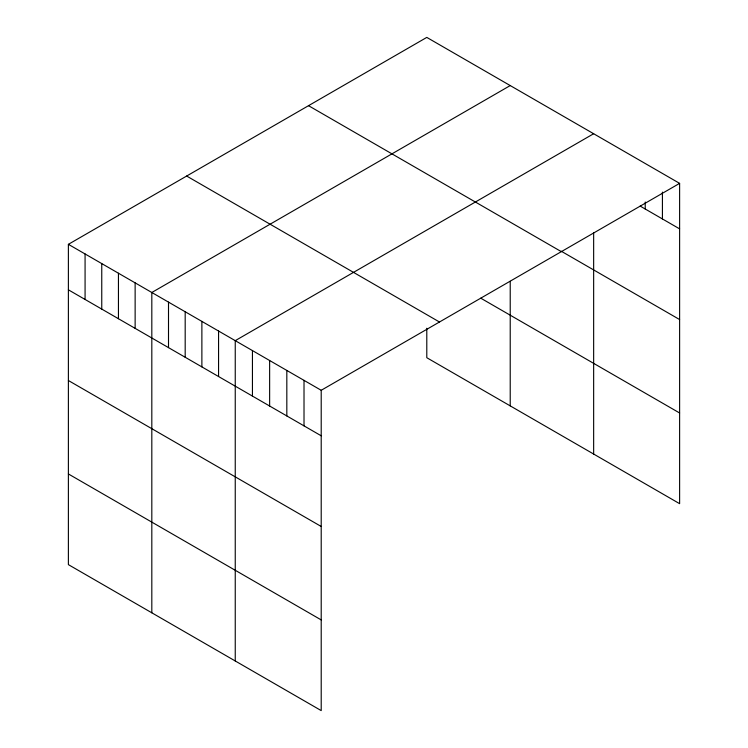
<?xml version="1.0" encoding="UTF-8"?>
<svg xmlns="http://www.w3.org/2000/svg" width="748" height="748" viewBox="0 0 748 748"><rect width="100%" height="100%" fill="white"/><g stroke="black" fill="none" stroke-linecap="round" stroke-linejoin="round"><path stroke-width="1.12" d="M679.614 183.363L321.21 390.288L321.21 710.6L68.386 564.637L68.386 244.325L426.79 37.4L679.614 183.363L679.614 503.675L426.79 357.712L426.79 328.241M510.22 85.571L151.816 292.496L151.816 612.808M593.65 133.733L235.246 340.658L235.246 660.97M640.176 206.093L679.614 228.869M561.262 251.225L679.614 319.555M308.522 105.683L561.337 251.646M480.777 298.19L679.614 412.99M186.663 176.042L439.478 322.005M68.386 244.325L321.21 390.288M68.386 289.822L321.21 435.794M68.386 380.517L321.21 526.48M68.386 473.952L321.21 619.914M662.419 192.105L662.419 218.94M645.225 202.016L645.225 209.01M593.65 232.516L593.65 454.045M510.22 281.323L510.22 405.884M304.015 380.358L304.015 425.864M286.821 370.438L286.821 415.935M269.635 360.508L269.635 406.014M252.441 350.588L252.441 396.085M218.566 331.027L218.566 376.524M201.876 321.397L201.876 366.894M185.186 311.757L185.186 357.264M168.506 302.127L168.506 347.624M135.136 282.856L135.136 328.363M118.446 273.226L118.446 318.723M101.756 263.595L101.756 309.092M85.076 253.955L85.076 299.462"/></g></svg>
